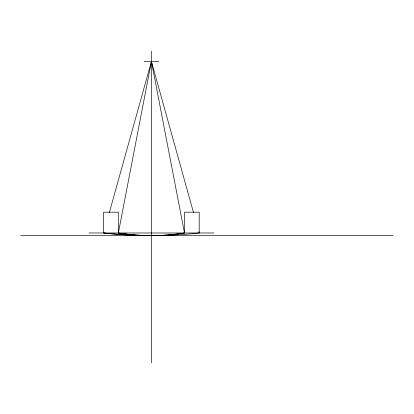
<?xml version="1.0" encoding="UTF-8"?>
<svg xmlns="http://www.w3.org/2000/svg" width="414" height="414" viewBox="0 0 414 414"><rect width="100%" height="100%" fill="white"/><g stroke="black" fill="none" stroke-linecap="round" stroke-linejoin="round"><path stroke-width="0.62" d="M109.368 212.48L151.426 61.495L193.483 212.48M144.077 61.495L158.774 61.495M88.958 232.984L213.893 232.984M20.7 235.582L393.3 235.582M198.849 231.742L199.196 232.984A650.88 535.147 -90 0 1 103.655 232.984L103.655 212.196L118.352 212.196L118.352 232.984A650.88 370.489 90 0 0 184.494 232.984L184.494 212.196L199.196 212.196L199.196 232.984M151.426 51.098L151.426 362.902M151.426 235.582A650.88 535.147 90 0 1 103.655 232.984M151.426 61.495L118.352 232.984A650.88 370.489 -90 0 0 184.494 232.984L151.426 61.495"/></g></svg>
